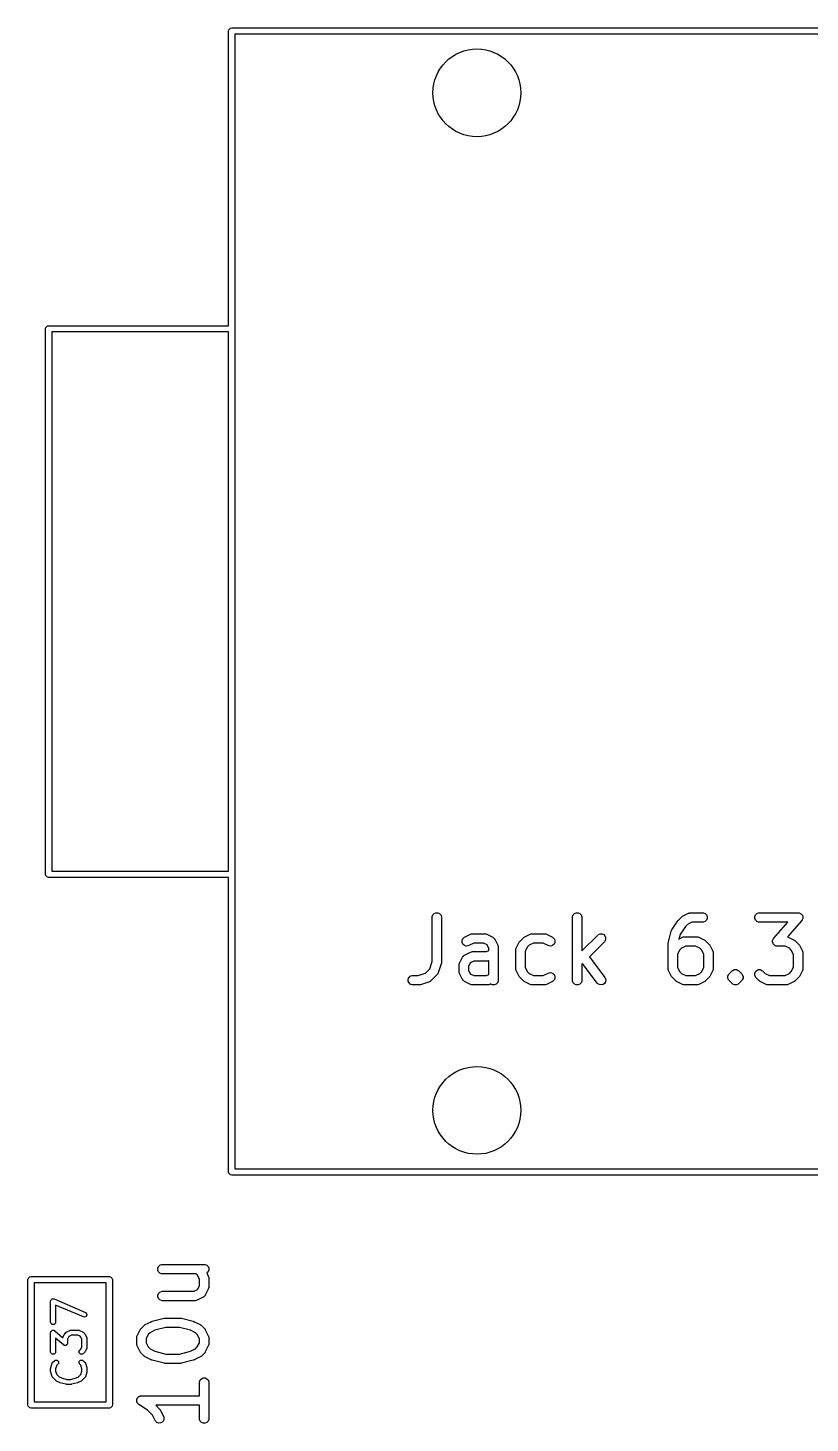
# Model space of a CAD drawing. Extents: x 0.58 to 7.69, y -5.21 to -0.56.
# Drawn here: x 6.632 to 7.123, y -2.166 to -1.29 of the extents above; entities that cross this region are included whole.
import ezdxf

# ---------------------------------------------------------------- set-up
doc = ezdxf.new("R2010")
doc.units = 0
doc.header["$MEASUREMENT"] = 0
doc.layers.add('BLACK', color=7, linetype='CONTINUOUS')

msp = doc.modelspace()

# ---------------------------------------------------------------- linework, layer by layer
at = {"layer": 'BLACK', "linetype": 'CONTINUOUS'}
for p, q in [((6.75807, -1.29193), (6.75822, -1.29118)), ((6.75807, -1.47697), (6.75807, -1.29193)), ((6.75822, -1.29118), (6.75929, -1.29011)), ((6.75929, -1.29011), (6.76004, -1.28996)), ((6.76004, -1.28996), (7.1532, -1.28996)), ((6.76201, -1.2939), (6.76201, -2.0065)), ((7.56949, -1.2939), (6.76201, -1.2939)), ((6.64311, -1.47894), (6.64326, -1.47818)), ((6.64311, -1.82146), (6.64311, -1.47894)), ((6.64326, -1.47818), (6.64433, -1.47712)), ((6.64433, -1.47712), (6.64508, -1.47697)), ((6.64508, -1.47697), (6.75807, -1.47697)), ((6.64705, -1.48091), (6.64705, -1.81949)), ((6.75807, -1.48091), (6.64705, -1.48091)), ((6.75807, -1.81949), (6.75807, -1.48091)), ((6.64326, -1.82221), (6.64311, -1.82146)), ((6.64433, -1.82328), (6.64326, -1.82221)), ((6.64705, -1.81949), (6.75807, -1.81949)), ((6.64508, -1.82343), (6.64433, -1.82328)), ((6.75807, -1.82343), (6.64508, -1.82343)), ((6.75807, -2.00846), (6.75807, -1.82343)), ((6.88587, -1.84861), (6.88593, -1.84804)), ((6.88587, -1.87626), (6.88587, -1.84861)), ((6.88593, -1.84804), (6.88637, -1.84697)), ((6.88637, -1.84697), (6.88719, -1.84616)), ((6.88719, -1.84616), (6.88825, -1.84572)), ((6.88825, -1.84572), (6.8894, -1.84572)), ((6.8894, -1.84572), (6.89047, -1.84616)), ((6.89047, -1.84616), (6.89128, -1.84697)), ((6.89128, -1.84697), (6.89172, -1.84804)), ((6.89172, -1.84804), (6.89178, -1.84861)), ((6.89178, -1.84861), (6.89178, -1.87674)), ((6.97399, -1.84861), (6.97404, -1.84804)), ((6.97399, -1.88799), (6.97399, -1.84861)), ((6.97404, -1.84804), (6.97449, -1.84697)), ((6.97449, -1.84697), (6.9753, -1.84616)), ((6.9753, -1.84616), (6.97636, -1.84572)), ((6.97636, -1.84572), (6.97752, -1.84572)), ((6.97752, -1.84572), (6.97858, -1.84616)), ((6.97858, -1.84616), (6.9794, -1.84697)), ((6.9794, -1.84697), (6.97984, -1.84804)), ((6.97984, -1.84804), (6.97989, -1.84861)), ((6.97989, -1.84861), (6.97989, -1.86961)), ((7.04047, -1.85028), (7.04234, -1.8484)), ((7.04234, -1.8484), (7.04257, -1.84822)), ((7.04257, -1.84822), (7.04262, -1.84816)), ((7.04262, -1.84816), (7.04271, -1.8481)), ((7.04271, -1.8481), (7.04279, -1.84803)), ((7.04279, -1.84803), (7.04286, -1.848)), ((7.04286, -1.848), (7.04311, -1.84785)), ((7.04311, -1.84785), (7.04686, -1.84597)), ((7.04686, -1.84597), (7.0474, -1.84577)), ((7.0474, -1.84577), (7.04751, -1.84576)), ((7.04751, -1.84576), (7.04761, -1.84572)), ((7.04761, -1.84572), (7.04818, -1.84566)), ((7.04818, -1.84566), (7.05568, -1.84566)), ((7.05568, -1.84566), (7.05626, -1.84572)), ((7.05626, -1.84572), (7.05732, -1.84616)), ((7.05732, -1.84616), (7.05814, -1.84697)), ((7.05814, -1.84697), (7.05858, -1.84804)), ((7.05858, -1.84804), (7.05858, -1.84919)), ((7.08841, -1.84804), (7.08885, -1.84697)), ((7.08841, -1.84919), (7.08841, -1.84804)), ((7.08885, -1.84697), (7.08966, -1.84616)), ((7.08966, -1.84616), (7.09073, -1.84572)), ((7.09073, -1.84572), (7.0913, -1.84566)), ((7.0913, -1.84566), (7.11567, -1.84566)), ((7.11567, -1.84566), (7.11598, -1.84569)), ((7.11598, -1.84569), (7.11606, -1.84569)), ((7.11606, -1.84569), (7.11611, -1.84571)), ((7.11611, -1.84571), (7.11625, -1.84572)), ((7.11625, -1.84572), (7.11669, -1.8459)), ((7.11669, -1.8459), (7.11715, -1.84606)), ((7.11715, -1.84606), (7.11722, -1.84612)), ((7.11722, -1.84612), (7.11731, -1.84616)), ((7.11731, -1.84616), (7.11765, -1.8465)), ((7.11765, -1.8465), (7.11801, -1.84681)), ((7.11801, -1.84681), (7.11806, -1.8469)), ((7.11806, -1.8469), (7.11813, -1.84697)), ((7.11813, -1.84697), (7.11831, -1.84742)), ((7.11831, -1.84742), (7.11852, -1.84785)), ((7.11852, -1.84785), (7.11853, -1.84795)), ((7.11853, -1.84795), (7.11857, -1.84804)), ((7.11857, -1.84804), (7.11857, -1.84852)), ((7.11857, -1.84852), (7.1186, -1.849)), ((7.03407, -1.86477), (7.03594, -1.85727)), ((7.03594, -1.85727), (7.03606, -1.85693)), ((7.03606, -1.85693), (7.03608, -1.85686)), ((7.03608, -1.85686), (7.03611, -1.8568)), ((7.03611, -1.8568), (7.03614, -1.85673)), ((7.03614, -1.85673), (7.03618, -1.85667)), ((7.03618, -1.85667), (7.03635, -1.85635)), ((7.03635, -1.85635), (7.0401, -1.85073)), ((7.0401, -1.85072), (7.04028, -1.85051)), ((7.0401, -1.85073), (7.0401, -1.85072)), ((7.0401, -1.85072), (7.0401, -1.85072)), ((7.04028, -1.85051), (7.04047, -1.85028)), ((7.04047, -1.85028), (7.04047, -1.85028)), ((7.04047, -1.85028), (7.04047, -1.85028)), ((7.04485, -1.85425), (7.04155, -1.8592)), ((7.04618, -1.85292), (7.04485, -1.85425)), ((7.04888, -1.85157), (7.04618, -1.85292)), ((7.05568, -1.85157), (7.04888, -1.85157)), ((7.05626, -1.85151), (7.05568, -1.85157)), ((7.05732, -1.85107), (7.05626, -1.85151)), ((7.05814, -1.85026), (7.05732, -1.85107)), ((7.05858, -1.84919), (7.05814, -1.85026)), ((7.08885, -1.85026), (7.08841, -1.84919)), ((7.08966, -1.85107), (7.08885, -1.85026)), ((7.09073, -1.85151), (7.08966, -1.85107)), ((7.0913, -1.85157), (7.09073, -1.85151)), ((7.10917, -1.85157), (7.0913, -1.85157)), ((7.10033, -1.86167), (7.10917, -1.85157)), ((7.1179, -1.85056), (7.10896, -1.86077)), ((7.11807, -1.85031), (7.1179, -1.85056)), ((7.11813, -1.85026), (7.11807, -1.85031)), ((7.11815, -1.8502), (7.11813, -1.85026)), ((7.11823, -1.85009), (7.11815, -1.8502)), ((7.11839, -1.84963), (7.11823, -1.85009)), ((7.11857, -1.84919), (7.11839, -1.84963)), ((7.1186, -1.849), (7.11857, -1.84909)), ((7.11857, -1.84909), (7.11857, -1.84919)), ((6.90464, -1.86324), (6.90501, -1.86215)), ((6.90473, -1.86439), (6.90464, -1.86324)), ((6.90524, -1.86542), (6.90473, -1.86439)), ((6.90501, -1.86215), (6.90576, -1.86128)), ((6.90611, -1.86618), (6.90524, -1.86542)), ((6.90576, -1.86128), (6.90625, -1.86097)), ((6.90625, -1.86097), (6.91, -1.8591)), ((6.91202, -1.86469), (6.90889, -1.86625)), ((6.91, -1.8591), (6.91054, -1.85889)), ((6.91054, -1.85889), (6.91065, -1.85888)), ((6.91065, -1.85888), (6.91075, -1.85884)), ((6.91075, -1.85884), (6.91132, -1.85879)), ((6.91132, -1.85879), (6.91882, -1.85879)), ((6.91813, -1.86469), (6.91202, -1.86469)), ((6.92037, -1.86581), (6.91813, -1.86469)), ((6.91882, -1.85879), (6.9194, -1.85884)), ((6.9194, -1.85884), (6.9195, -1.85888)), ((6.9195, -1.85888), (6.9196, -1.85889)), ((6.9196, -1.85889), (6.92014, -1.8591)), ((6.92014, -1.8591), (6.92389, -1.86097)), ((6.92149, -1.86806), (6.92037, -1.86581)), ((6.92389, -1.86097), (6.92399, -1.86103)), ((6.92399, -1.86103), (6.92403, -1.86105)), ((6.92403, -1.86105), (6.92409, -1.8611)), ((6.92409, -1.8611), (6.92438, -1.86128)), ((6.92438, -1.86128), (6.92463, -1.86156)), ((6.92463, -1.86156), (6.9249, -1.8618)), ((6.9249, -1.8618), (6.92509, -1.86209)), ((6.92509, -1.86209), (6.92514, -1.86215)), ((6.92514, -1.86215), (6.92515, -1.8622)), ((6.92515, -1.8622), (6.92521, -1.86229)), ((6.92521, -1.86229), (6.92709, -1.86604)), ((6.92709, -1.86604), (6.92729, -1.86658)), ((6.93868, -1.86792), (6.94055, -1.86417)), ((6.94055, -1.86417), (6.94071, -1.86392)), ((6.94071, -1.86392), (6.94074, -1.86385)), ((6.94074, -1.86385), (6.94081, -1.86377)), ((6.94081, -1.86377), (6.94086, -1.86368)), ((6.94086, -1.86368), (6.94092, -1.86363)), ((6.94092, -1.86363), (6.94111, -1.8634)), ((6.94111, -1.8634), (6.94298, -1.86153)), ((6.94298, -1.86153), (6.94321, -1.86134)), ((6.94321, -1.86134), (6.94326, -1.86128)), ((6.94326, -1.86128), (6.94335, -1.86122)), ((6.94335, -1.86122), (6.94343, -1.86116)), ((6.94343, -1.86116), (6.9435, -1.86113)), ((6.9435, -1.86113), (6.94375, -1.86097)), ((6.94375, -1.86097), (6.9475, -1.8591)), ((6.94682, -1.86604), (6.94562, -1.86724)), ((6.94952, -1.86469), (6.94682, -1.86604)), ((6.9475, -1.8591), (6.94804, -1.85889)), ((6.94804, -1.85889), (6.94814, -1.85888)), ((6.94814, -1.85888), (6.94824, -1.85884)), ((6.94824, -1.85884), (6.94882, -1.85879)), ((6.94882, -1.85879), (6.95632, -1.85879)), ((6.95562, -1.86469), (6.94952, -1.86469)), ((6.95875, -1.86625), (6.95562, -1.86469)), ((6.95632, -1.85879), (6.95689, -1.85884)), ((6.95689, -1.85884), (6.95699, -1.85888)), ((6.95699, -1.85888), (6.9571, -1.85889)), ((6.9571, -1.85889), (6.95764, -1.8591)), ((6.95764, -1.8591), (6.96139, -1.86097)), ((6.96139, -1.86097), (6.96188, -1.86128)), ((6.9624, -1.86542), (6.96153, -1.86618)), ((6.96188, -1.86128), (6.96263, -1.86215)), ((6.96292, -1.86439), (6.9624, -1.86542)), ((6.96263, -1.86215), (6.963, -1.86324)), ((6.963, -1.86324), (6.96292, -1.86439)), ((6.97989, -1.86961), (6.98985, -1.85965)), ((6.99403, -1.86383), (6.98459, -1.87326)), ((6.98985, -1.85965), (6.9903, -1.85928)), ((6.9903, -1.85928), (6.99136, -1.85884)), ((6.99136, -1.85884), (6.99251, -1.85884)), ((6.99251, -1.85884), (6.99358, -1.85928)), ((6.99358, -1.85928), (6.99439, -1.8601)), ((6.99439, -1.86338), (6.99403, -1.86383)), ((6.99439, -1.8601), (6.99483, -1.86116)), ((6.99483, -1.86231), (6.99439, -1.86338)), ((6.99483, -1.86116), (6.99483, -1.86231)), ((7.03398, -1.86534), (7.03402, -1.86513)), ((7.03399, -1.86539), (7.03398, -1.86534)), ((7.03398, -1.86549), (7.03399, -1.86539)), ((7.03398, -1.88049), (7.03398, -1.86549)), ((7.03402, -1.86513), (7.03404, -1.86491)), ((7.03404, -1.86491), (7.03405, -1.86487)), ((7.03405, -1.86487), (7.03407, -1.86477)), ((7.04155, -1.8592), (7.04082, -1.86212)), ((7.04082, -1.86212), (7.04311, -1.86097)), ((7.04311, -1.86097), (7.04365, -1.86077)), ((7.04365, -1.86077), (7.04376, -1.86076)), ((7.04376, -1.86076), (7.04386, -1.86072)), ((7.04386, -1.86072), (7.04443, -1.86066)), ((7.04443, -1.86066), (7.05193, -1.86066)), ((7.05193, -1.86066), (7.05251, -1.86072)), ((7.05251, -1.86072), (7.05261, -1.86076)), ((7.05261, -1.86076), (7.05271, -1.86077)), ((7.05271, -1.86077), (7.05325, -1.86097)), ((7.05325, -1.86097), (7.057, -1.86285)), ((7.057, -1.86285), (7.05725, -1.863)), ((7.05725, -1.863), (7.05732, -1.86303)), ((7.05732, -1.86303), (7.0574, -1.8631)), ((7.0574, -1.8631), (7.05749, -1.86316)), ((7.05749, -1.86316), (7.05754, -1.86321)), ((7.05754, -1.86321), (7.05777, -1.8634)), ((7.05777, -1.8634), (7.05964, -1.86527)), ((7.05964, -1.86527), (7.05983, -1.8655)), ((7.05983, -1.8655), (7.05989, -1.86555)), ((7.05989, -1.86555), (7.05994, -1.86564)), ((7.05994, -1.86564), (7.06001, -1.86572)), ((7.06001, -1.86572), (7.06004, -1.86579)), ((7.06004, -1.86579), (7.0602, -1.86604)), ((7.0602, -1.86604), (7.06207, -1.86979)), ((7.09962, -1.86323), (7.09965, -1.86314)), ((7.09965, -1.86371), (7.09962, -1.86323)), ((7.09965, -1.86304), (7.09984, -1.86259)), ((7.09965, -1.86314), (7.09965, -1.86304)), ((7.09965, -1.86419), (7.09965, -1.86371)), ((7.09969, -1.86428), (7.09965, -1.86419)), ((7.0997, -1.86438), (7.09969, -1.86428)), ((7.09991, -1.86481), (7.0997, -1.86438)), ((7.09984, -1.86259), (7.09999, -1.86214)), ((7.10009, -1.86525), (7.09991, -1.86481)), ((7.09999, -1.86214), (7.10007, -1.86202)), ((7.10007, -1.86202), (7.10009, -1.86197)), ((7.10009, -1.86197), (7.10015, -1.86192)), ((7.10016, -1.86532), (7.10009, -1.86525)), ((7.10015, -1.86192), (7.10033, -1.86167)), ((7.10021, -1.86541), (7.10016, -1.86532)), ((7.10057, -1.86573), (7.10021, -1.86541)), ((7.10091, -1.86607), (7.10057, -1.86573)), ((7.101, -1.86611), (7.10091, -1.86607)), ((7.10108, -1.86617), (7.101, -1.86611)), ((7.10896, -1.86077), (7.10949, -1.86097)), ((7.10949, -1.86097), (7.11324, -1.86285)), ((7.11324, -1.86285), (7.11349, -1.863)), ((7.11349, -1.863), (7.11356, -1.86303)), ((7.11356, -1.86303), (7.11364, -1.8631)), ((7.11364, -1.8631), (7.11373, -1.86316)), ((7.11373, -1.86316), (7.11379, -1.86321)), ((7.11379, -1.86321), (7.11401, -1.8634)), ((7.11401, -1.8634), (7.11589, -1.86527)), ((7.11589, -1.86527), (7.11607, -1.8655)), ((7.11607, -1.8655), (7.11613, -1.86555)), ((7.11613, -1.86555), (7.11619, -1.86564)), ((7.11619, -1.86564), (7.11625, -1.86572)), ((7.11625, -1.86572), (7.11628, -1.86579)), ((7.11628, -1.86579), (7.11644, -1.86604)), ((7.11644, -1.86604), (7.11831, -1.86979)), ((6.90306, -1.87729), (6.90493, -1.87354)), ((6.90493, -1.87354), (6.90499, -1.87344)), ((6.90499, -1.87344), (6.90501, -1.8734)), ((6.90501, -1.8734), (6.90506, -1.87334)), ((6.90506, -1.87334), (6.90524, -1.87305)), ((6.90524, -1.87305), (6.90552, -1.87281)), ((6.90552, -1.87281), (6.90576, -1.87253)), ((6.90576, -1.87253), (6.90606, -1.87235)), ((6.90606, -1.87235), (6.90611, -1.8723)), ((6.9072, -1.86654), (6.90611, -1.86618)), ((6.90611, -1.8723), (6.90616, -1.87228)), ((6.90616, -1.87228), (6.90625, -1.87222)), ((6.90625, -1.87222), (6.91, -1.87035)), ((6.90835, -1.86646), (6.9072, -1.86654)), ((6.90889, -1.86625), (6.90835, -1.86646)), ((6.91, -1.87035), (6.91054, -1.87014)), ((6.91054, -1.87014), (6.91065, -1.87013)), ((6.91065, -1.87013), (6.91075, -1.87009)), ((6.91075, -1.87009), (6.91132, -1.87003)), ((6.91132, -1.87003), (6.92, -1.87003)), ((6.92, -1.87003), (6.92149, -1.86929)), ((6.92149, -1.86929), (6.92149, -1.86806)), ((6.92729, -1.86658), (6.9273, -1.86669)), ((6.9273, -1.86669), (6.92734, -1.86679)), ((6.92734, -1.86679), (6.9274, -1.86736)), ((6.9274, -1.86736), (6.9274, -1.88799)), ((6.93837, -1.86924), (6.93842, -1.86866)), ((6.93837, -1.88049), (6.93837, -1.86924)), ((6.93842, -1.86866), (6.93846, -1.86856)), ((6.93846, -1.86856), (6.93847, -1.86846)), ((6.93847, -1.86846), (6.93868, -1.86792)), ((6.94562, -1.86724), (6.94427, -1.86993)), ((6.94427, -1.86993), (6.94427, -1.87979)), ((6.95929, -1.86646), (6.95875, -1.86625)), ((6.96044, -1.86654), (6.95929, -1.86646)), ((6.96153, -1.86618), (6.96044, -1.86654)), ((6.98459, -1.87326), (6.9943, -1.88621)), ((7.04123, -1.86911), (7.03989, -1.87181)), ((7.03989, -1.87181), (7.03989, -1.87979)), ((7.04243, -1.86791), (7.04123, -1.86911)), ((7.04513, -1.86657), (7.04243, -1.86791)), ((7.05123, -1.86657), (7.04513, -1.86657)), ((7.05393, -1.86791), (7.05123, -1.86657)), ((7.05513, -1.86911), (7.05393, -1.86791)), ((7.05648, -1.87181), (7.05513, -1.86911)), ((7.05648, -1.87979), (7.05648, -1.87181)), ((7.06207, -1.86979), (7.06228, -1.87033)), ((7.06228, -1.87033), (7.06229, -1.87044)), ((7.06229, -1.87044), (7.06233, -1.87054)), ((7.06233, -1.87054), (7.06238, -1.87111)), ((7.06238, -1.87111), (7.06238, -1.88049)), ((7.10153, -1.86633), (7.10108, -1.86617)), ((7.10197, -1.86651), (7.10153, -1.86633)), ((7.10211, -1.86652), (7.10197, -1.86651)), ((7.10217, -1.86654), (7.10211, -1.86652)), ((7.10224, -1.86654), (7.10217, -1.86654)), ((7.10255, -1.86657), (7.10224, -1.86654)), ((7.10748, -1.86657), (7.10255, -1.86657)), ((7.11017, -1.86791), (7.10748, -1.86657)), ((7.11137, -1.86911), (7.11017, -1.86791)), ((7.11272, -1.87181), (7.11137, -1.86911)), ((7.11272, -1.87979), (7.11272, -1.87181)), ((7.11831, -1.86979), (7.11852, -1.87033)), ((7.11852, -1.87033), (7.11853, -1.87044)), ((7.11853, -1.87044), (7.11857, -1.87054)), ((7.11857, -1.87054), (7.11863, -1.87111)), ((7.11863, -1.87111), (7.11863, -1.88049)), ((6.8771, -1.88503), (6.88161, -1.88353)), ((6.88161, -1.88353), (6.88437, -1.88077)), ((6.88437, -1.88077), (6.88587, -1.87626)), ((6.88975, -1.88329), (6.88952, -1.88382)), ((6.89163, -1.87767), (6.88975, -1.88329)), ((6.89169, -1.87738), (6.89163, -1.87767)), ((6.89172, -1.87731), (6.89169, -1.87738)), ((6.89173, -1.87721), (6.89172, -1.87731)), ((6.89176, -1.87711), (6.89173, -1.87721)), ((6.89178, -1.87674), (6.89175, -1.87703)), ((6.89175, -1.87703), (6.89176, -1.87711)), ((6.90275, -1.87861), (6.9028, -1.87804)), ((6.90275, -1.88236), (6.90275, -1.87861)), ((6.9028, -1.88294), (6.90275, -1.88236)), ((6.9028, -1.87804), (6.90284, -1.87794)), ((6.90284, -1.88303), (6.9028, -1.88294)), ((6.90284, -1.87794), (6.90285, -1.87783)), ((6.90285, -1.88314), (6.90284, -1.88303)), ((6.90285, -1.87783), (6.90306, -1.87729)), ((6.90306, -1.88368), (6.90285, -1.88314)), ((6.90977, -1.87706), (6.90865, -1.87931)), ((6.90865, -1.87931), (6.90865, -1.88166)), ((6.90865, -1.88166), (6.90977, -1.88391)), ((6.91202, -1.87594), (6.90977, -1.87706)), ((6.9207, -1.87594), (6.91202, -1.87594)), ((6.92127, -1.87588), (6.9207, -1.87594)), ((6.92137, -1.87584), (6.92127, -1.87588)), ((6.92148, -1.87583), (6.92137, -1.87584)), ((6.92149, -1.87583), (6.92148, -1.87583)), ((6.92149, -1.88429), (6.92149, -1.87583)), ((6.93842, -1.88106), (6.93837, -1.88049)), ((6.93846, -1.88116), (6.93842, -1.88106)), ((6.93847, -1.88127), (6.93846, -1.88116)), ((6.93868, -1.88181), (6.93847, -1.88127)), ((6.94055, -1.88556), (6.93868, -1.88181)), ((6.94427, -1.87979), (6.94562, -1.88249)), ((6.94562, -1.88249), (6.94682, -1.88368)), ((6.95562, -1.88503), (6.95875, -1.88347)), ((6.95875, -1.88347), (6.95929, -1.88326)), ((6.95929, -1.88326), (6.96044, -1.88318)), ((6.96044, -1.88318), (6.96153, -1.88355)), ((6.96153, -1.88355), (6.9624, -1.8843)), ((6.98037, -1.87748), (6.97989, -1.87796)), ((6.97989, -1.87796), (6.97989, -1.88799)), ((6.98958, -1.88976), (6.98037, -1.87748)), ((7.03404, -1.88106), (7.03398, -1.88049)), ((7.03408, -1.88116), (7.03404, -1.88106)), ((7.03409, -1.88127), (7.03408, -1.88116)), ((7.03429, -1.88181), (7.03409, -1.88127)), ((7.03617, -1.88556), (7.03429, -1.88181)), ((7.03989, -1.87979), (7.04123, -1.88249)), ((7.04123, -1.88249), (7.04243, -1.88368)), ((7.05393, -1.88368), (7.05513, -1.88249)), ((7.05513, -1.88249), (7.05648, -1.87979)), ((7.06207, -1.88181), (7.0602, -1.88556)), ((7.06228, -1.88127), (7.06207, -1.88181)), ((7.06229, -1.88116), (7.06228, -1.88127)), ((7.06233, -1.88106), (7.06229, -1.88116)), ((7.06238, -1.88049), (7.06233, -1.88106)), ((7.07234, -1.88402), (7.07422, -1.88215)), ((7.07422, -1.88215), (7.07466, -1.88178)), ((7.07466, -1.88178), (7.07529, -1.88152)), ((7.07466, -1.88178), (7.07466, -1.88178)), ((7.07529, -1.88152), (7.07573, -1.88134)), ((7.07573, -1.88134), (7.07688, -1.88134)), ((7.07688, -1.88134), (7.07688, -1.88134)), ((7.07688, -1.88134), (7.07732, -1.88152)), ((7.07732, -1.88152), (7.07794, -1.88178)), ((7.07794, -1.88178), (7.07794, -1.88178)), ((7.07794, -1.88178), (7.07839, -1.88215)), ((7.07839, -1.88215), (7.08027, -1.88402)), ((7.08841, -1.88366), (7.08885, -1.88259)), ((7.08841, -1.88481), (7.08841, -1.88366)), ((7.08885, -1.88259), (7.08966, -1.88178)), ((7.08966, -1.88178), (7.09073, -1.88134)), ((7.09073, -1.88134), (7.09188, -1.88134)), ((7.09188, -1.88134), (7.09294, -1.88178)), ((7.09294, -1.88178), (7.09339, -1.88215)), ((7.09339, -1.88215), (7.09492, -1.88368)), ((7.11017, -1.88368), (7.11137, -1.88249)), ((7.11137, -1.88249), (7.11272, -1.87979)), ((7.11831, -1.88181), (7.11644, -1.88556)), ((7.11852, -1.88127), (7.11831, -1.88181)), ((7.11853, -1.88116), (7.11852, -1.88127)), ((7.11857, -1.88106), (7.11853, -1.88116)), ((7.11863, -1.88049), (7.11857, -1.88106)), ((6.87093, -1.88741), (6.87137, -1.88634)), ((6.87093, -1.88856), (6.87093, -1.88741)), ((6.87137, -1.88963), (6.87093, -1.88856)), ((6.87137, -1.88634), (6.87219, -1.88553)), ((6.87219, -1.89044), (6.87137, -1.88963)), ((6.87219, -1.88553), (6.87325, -1.88509)), ((6.87325, -1.89088), (6.87219, -1.89044)), ((6.87325, -1.88509), (6.87383, -1.88503)), ((6.87383, -1.89094), (6.87325, -1.89088)), ((6.87383, -1.88503), (6.8771, -1.88503)), ((6.87758, -1.89094), (6.87383, -1.89094)), ((6.87787, -1.89091), (6.87758, -1.89094)), ((6.87795, -1.89091), (6.87787, -1.89091)), ((6.87805, -1.89089), (6.87795, -1.89091)), ((6.87815, -1.89088), (6.87805, -1.89089)), ((6.87823, -1.89085), (6.87815, -1.89088)), ((6.87851, -1.89079), (6.87823, -1.89085)), ((6.88414, -1.88891), (6.87851, -1.89079)), ((6.88466, -1.88868), (6.88414, -1.88891)), ((6.88474, -1.88861), (6.88466, -1.88868)), ((6.88484, -1.88857), (6.88474, -1.88861)), ((6.88529, -1.8882), (6.88484, -1.88857)), ((6.88904, -1.88445), (6.88529, -1.8882)), ((6.88941, -1.884), (6.88904, -1.88445)), ((6.88945, -1.8839), (6.88941, -1.884)), ((6.88952, -1.88382), (6.88945, -1.8839)), ((6.90493, -1.88743), (6.90306, -1.88368)), ((6.90499, -1.88753), (6.90493, -1.88743)), ((6.90501, -1.88757), (6.90499, -1.88753)), ((6.90506, -1.88763), (6.90501, -1.88757)), ((6.90524, -1.88792), (6.90506, -1.88763)), ((6.90552, -1.88816), (6.90524, -1.88792)), ((6.90576, -1.88844), (6.90552, -1.88816)), ((6.90606, -1.88863), (6.90576, -1.88844)), ((6.90611, -1.88868), (6.90606, -1.88863)), ((6.90616, -1.88869), (6.90611, -1.88868)), ((6.90625, -1.88875), (6.90616, -1.88869)), ((6.91, -1.89063), (6.90625, -1.88875)), ((6.90977, -1.88391), (6.91202, -1.88503)), ((6.91054, -1.89083), (6.91, -1.89063)), ((6.91065, -1.89084), (6.91054, -1.89083)), ((6.91075, -1.89088), (6.91065, -1.89084)), ((6.91132, -1.89094), (6.91075, -1.89088)), ((6.9207, -1.89094), (6.91132, -1.89094)), ((6.91202, -1.88503), (6.92, -1.88503)), ((6.92, -1.88503), (6.92149, -1.88429)), ((6.92127, -1.89088), (6.9207, -1.89094)), ((6.92137, -1.89084), (6.92127, -1.89088)), ((6.92148, -1.89083), (6.92137, -1.89084)), ((6.92202, -1.89063), (6.92148, -1.89083)), ((6.92267, -1.8903), (6.92202, -1.89063)), ((6.92281, -1.89044), (6.92267, -1.8903)), ((6.92387, -1.89088), (6.92281, -1.89044)), ((6.92502, -1.89088), (6.92387, -1.89088)), ((6.92609, -1.89044), (6.92502, -1.89088)), ((6.9269, -1.88963), (6.92609, -1.89044)), ((6.92734, -1.88856), (6.9269, -1.88963)), ((6.9274, -1.88799), (6.92734, -1.88856)), ((6.94071, -1.8858), (6.94055, -1.88556)), ((6.94074, -1.88588), (6.94071, -1.8858)), ((6.94081, -1.88596), (6.94074, -1.88588)), ((6.94086, -1.88605), (6.94081, -1.88596)), ((6.94092, -1.8861), (6.94086, -1.88605)), ((6.94111, -1.88632), (6.94092, -1.8861)), ((6.94298, -1.8882), (6.94111, -1.88632)), ((6.94321, -1.88838), (6.94298, -1.8882)), ((6.94326, -1.88844), (6.94321, -1.88838)), ((6.94335, -1.8885), (6.94326, -1.88844)), ((6.94343, -1.88857), (6.94335, -1.8885)), ((6.9435, -1.8886), (6.94343, -1.88857)), ((6.94375, -1.88875), (6.9435, -1.8886)), ((6.9475, -1.89063), (6.94375, -1.88875)), ((6.94682, -1.88368), (6.94952, -1.88503)), ((6.94804, -1.89083), (6.9475, -1.89063)), ((6.94814, -1.89084), (6.94804, -1.89083)), ((6.94824, -1.89088), (6.94814, -1.89084)), ((6.94882, -1.89094), (6.94824, -1.89088)), ((6.95632, -1.89094), (6.94882, -1.89094)), ((6.94952, -1.88503), (6.95562, -1.88503)), ((6.95689, -1.89088), (6.95632, -1.89094)), ((6.95699, -1.89084), (6.95689, -1.89088)), ((6.9571, -1.89083), (6.95699, -1.89084)), ((6.95764, -1.89063), (6.9571, -1.89083)), ((6.96139, -1.88875), (6.95764, -1.89063)), ((6.96188, -1.88844), (6.96139, -1.88875)), ((6.96263, -1.88757), (6.96188, -1.88844)), ((6.9624, -1.8843), (6.96292, -1.88533)), ((6.963, -1.88648), (6.96263, -1.88757)), ((6.96292, -1.88533), (6.963, -1.88648)), ((6.97404, -1.88856), (6.97399, -1.88799)), ((6.97449, -1.88963), (6.97404, -1.88856)), ((6.9753, -1.89044), (6.97449, -1.88963)), ((6.97636, -1.89088), (6.9753, -1.89044)), ((6.97752, -1.89088), (6.97636, -1.89088)), ((6.97858, -1.89044), (6.97752, -1.89088)), ((6.9794, -1.88963), (6.97858, -1.89044)), ((6.97984, -1.88856), (6.9794, -1.88963)), ((6.97989, -1.88799), (6.97984, -1.88856)), ((6.98997, -1.89018), (6.98958, -1.88976)), ((6.99096, -1.89077), (6.98997, -1.89018)), ((6.9921, -1.89093), (6.99096, -1.89077)), ((6.99322, -1.89065), (6.9921, -1.89093)), ((6.99414, -1.88996), (6.99322, -1.89065)), ((6.99472, -1.88896), (6.99414, -1.88996)), ((6.9943, -1.88621), (6.9946, -1.88671)), ((6.9946, -1.88671), (6.99489, -1.88782)), ((6.99489, -1.88782), (6.99472, -1.88896)), ((7.03632, -1.8858), (7.03617, -1.88556)), ((7.03635, -1.88588), (7.03632, -1.8858)), ((7.03642, -1.88596), (7.03635, -1.88588)), ((7.03648, -1.88605), (7.03642, -1.88596)), ((7.03653, -1.8861), (7.03648, -1.88605)), ((7.03672, -1.88632), (7.03653, -1.8861)), ((7.03859, -1.8882), (7.03672, -1.88632)), ((7.03882, -1.88838), (7.03859, -1.8882)), ((7.03887, -1.88844), (7.03882, -1.88838)), ((7.03896, -1.8885), (7.03887, -1.88844)), ((7.03904, -1.88857), (7.03896, -1.8885)), ((7.03911, -1.8886), (7.03904, -1.88857)), ((7.03936, -1.88875), (7.03911, -1.8886)), ((7.04311, -1.89063), (7.03936, -1.88875)), ((7.04243, -1.88368), (7.04513, -1.88503)), ((7.04365, -1.89083), (7.04311, -1.89063)), ((7.04376, -1.89084), (7.04365, -1.89083)), ((7.04386, -1.89088), (7.04376, -1.89084)), ((7.04443, -1.89094), (7.04386, -1.89088)), ((7.05193, -1.89094), (7.04443, -1.89094)), ((7.04513, -1.88503), (7.05123, -1.88503)), ((7.05123, -1.88503), (7.05393, -1.88368)), ((7.05251, -1.89088), (7.05193, -1.89094)), ((7.05261, -1.89084), (7.05251, -1.89088)), ((7.05271, -1.89083), (7.05261, -1.89084)), ((7.05325, -1.89063), (7.05271, -1.89083)), ((7.057, -1.88875), (7.05325, -1.89063)), ((7.05725, -1.8886), (7.057, -1.88875)), ((7.05732, -1.88857), (7.05725, -1.8886)), ((7.0574, -1.8885), (7.05732, -1.88857)), ((7.05749, -1.88844), (7.0574, -1.8885)), ((7.05754, -1.88838), (7.05749, -1.88844)), ((7.05777, -1.8882), (7.05754, -1.88838)), ((7.05964, -1.88632), (7.05777, -1.8882)), ((7.05983, -1.8861), (7.05964, -1.88632)), ((7.05989, -1.88605), (7.05983, -1.8861)), ((7.05994, -1.88596), (7.05989, -1.88605)), ((7.06001, -1.88588), (7.05994, -1.88596)), ((7.06004, -1.8858), (7.06001, -1.88588)), ((7.0602, -1.88556), (7.06004, -1.8858)), ((7.07153, -1.88553), (7.07197, -1.88447)), ((7.07153, -1.88669), (7.07153, -1.88553)), ((7.07173, -1.88716), (7.07153, -1.88669)), ((7.07197, -1.88775), (7.07173, -1.88716)), ((7.07197, -1.88447), (7.07234, -1.88402)), ((7.07234, -1.8882), (7.07197, -1.88775)), ((7.07422, -1.89007), (7.07234, -1.8882)), ((7.07466, -1.89044), (7.07422, -1.89007)), ((7.07573, -1.89088), (7.07466, -1.89044)), ((7.07688, -1.89088), (7.07573, -1.89088)), ((7.07573, -1.89088), (7.07573, -1.89088)), ((7.07794, -1.89044), (7.07688, -1.89088)), ((7.07688, -1.89088), (7.07688, -1.89088)), ((7.07839, -1.89007), (7.07794, -1.89044)), ((7.08027, -1.8882), (7.07839, -1.89007)), ((7.08027, -1.88402), (7.08063, -1.88447)), ((7.08063, -1.88775), (7.08027, -1.8882)), ((7.08063, -1.88447), (7.08103, -1.88542)), ((7.08107, -1.88669), (7.08063, -1.88775)), ((7.08103, -1.88542), (7.08107, -1.88553)), ((7.08107, -1.88553), (7.08107, -1.88669)), ((7.08885, -1.88588), (7.08841, -1.88481)), ((7.08921, -1.88632), (7.08885, -1.88588)), ((7.09109, -1.8882), (7.08921, -1.88632)), ((7.09131, -1.88838), (7.09109, -1.8882)), ((7.09137, -1.88844), (7.09131, -1.88838)), ((7.09145, -1.8885), (7.09137, -1.88844)), ((7.09154, -1.88857), (7.09145, -1.8885)), ((7.09161, -1.8886), (7.09154, -1.88857)), ((7.09186, -1.88875), (7.09161, -1.8886)), ((7.0956, -1.89063), (7.09186, -1.88875)), ((7.09492, -1.88368), (7.09762, -1.88503)), ((7.09615, -1.89083), (7.0956, -1.89063)), ((7.09625, -1.89084), (7.09615, -1.89083)), ((7.09635, -1.89088), (7.09625, -1.89084)), ((7.09693, -1.89094), (7.09635, -1.89088)), ((7.10817, -1.89094), (7.09693, -1.89094)), ((7.09762, -1.88503), (7.10748, -1.88503)), ((7.10748, -1.88503), (7.11017, -1.88368)), ((7.10875, -1.89088), (7.10817, -1.89094)), ((7.10885, -1.89084), (7.10875, -1.89088)), ((7.10895, -1.89083), (7.10885, -1.89084)), ((7.10949, -1.89063), (7.10895, -1.89083)), ((7.11324, -1.88875), (7.10949, -1.89063)), ((7.11349, -1.8886), (7.11324, -1.88875)), ((7.11356, -1.88857), (7.11349, -1.8886)), ((7.11364, -1.8885), (7.11356, -1.88857)), ((7.11373, -1.88844), (7.11364, -1.8885)), ((7.11379, -1.88838), (7.11373, -1.88844)), ((7.11401, -1.8882), (7.11379, -1.88838)), ((7.11589, -1.88632), (7.11401, -1.8882)), ((7.11607, -1.8861), (7.11589, -1.88632)), ((7.11613, -1.88605), (7.11607, -1.8861)), ((7.11619, -1.88596), (7.11613, -1.88605)), ((7.11625, -1.88588), (7.11619, -1.88596)), ((7.11628, -1.8858), (7.11625, -1.88588)), ((7.11644, -1.88556), (7.11628, -1.8858)), ((6.75822, -2.00922), (6.75807, -2.00846)), ((6.75929, -2.01028), (6.75822, -2.00922)), ((6.76004, -2.01043), (6.75929, -2.01028)), ((7.57146, -2.01043), (6.76004, -2.01043)), ((6.76201, -2.0065), (7.56949, -2.0065)), ((6.71401, -2.06778), (6.71482, -2.06697)), ((6.71482, -2.06697), (6.71589, -2.06653)), ((6.71589, -2.06653), (6.71646, -2.06647)), ((6.71646, -2.06647), (6.74271, -2.06647)), ((6.74271, -2.06647), (6.74329, -2.06653)), ((6.74329, -2.06653), (6.74435, -2.06697)), ((6.74435, -2.06697), (6.74516, -2.06778)), ((6.63209, -2.07598), (6.63224, -2.07523)), ((6.63209, -2.15472), (6.63209, -2.07598)), ((6.63224, -2.07523), (6.6333, -2.07417)), ((6.6333, -2.07417), (6.63406, -2.07402)), ((6.63406, -2.07402), (6.68327, -2.07402)), ((6.68327, -2.07402), (6.68402, -2.07417)), ((6.68402, -2.07417), (6.68509, -2.07523)), ((6.68509, -2.07523), (6.68524, -2.07598)), ((6.68524, -2.07598), (6.68524, -2.15472)), ((6.71357, -2.06885), (6.71401, -2.06778)), ((6.71357, -2.07), (6.71357, -2.06885)), ((6.71401, -2.07106), (6.71357, -2.07)), ((6.71482, -2.07188), (6.71401, -2.07106)), ((6.71589, -2.07232), (6.71482, -2.07188)), ((6.71646, -2.07238), (6.71589, -2.07232)), ((6.73774, -2.07238), (6.71646, -2.07238)), ((6.73841, -2.07305), (6.73774, -2.07238)), ((6.73976, -2.07574), (6.73841, -2.07305)), ((6.73976, -2.07997), (6.73976, -2.07574)), ((6.74516, -2.07106), (6.7444, -2.07183)), ((6.7444, -2.07183), (6.74535, -2.07373)), ((6.74516, -2.06778), (6.74561, -2.06885)), ((6.74561, -2.07), (6.74516, -2.07106)), ((6.74535, -2.07373), (6.74556, -2.07427)), ((6.74556, -2.07427), (6.74556, -2.07437)), ((6.74556, -2.07437), (6.74561, -2.07447)), ((6.74561, -2.06885), (6.74561, -2.07)), ((6.74561, -2.07447), (6.74566, -2.07505)), ((6.74566, -2.07505), (6.74566, -2.08067)), ((6.63602, -2.07795), (6.63602, -2.15276)), ((6.6813, -2.07795), (6.63602, -2.07795)), ((6.6813, -2.15276), (6.6813, -2.07795)), ((6.71357, -2.08572), (6.71401, -2.08465)), ((6.71401, -2.08465), (6.71482, -2.08384)), ((6.71482, -2.08384), (6.71589, -2.0834)), ((6.71589, -2.0834), (6.71646, -2.08334)), ((6.71646, -2.08334), (6.73639, -2.08334)), ((6.73639, -2.08334), (6.73863, -2.08222)), ((6.73863, -2.08222), (6.73976, -2.07997)), ((6.74535, -2.08199), (6.74348, -2.08574)), ((6.74556, -2.08145), (6.74535, -2.08199)), ((6.74561, -2.08125), (6.74556, -2.08135)), ((6.74556, -2.08135), (6.74556, -2.08145)), ((6.74566, -2.08067), (6.74561, -2.08125)), ((6.64634, -2.08956), (6.64635, -2.08954)), ((6.64634, -2.08958), (6.64635, -2.08956)), ((6.64635, -2.08956), (6.64634, -2.08956)), ((6.64634, -2.1027), (6.64634, -2.08958)), ((6.64635, -2.08954), (6.64646, -2.08897)), ((6.64646, -2.08897), (6.64669, -2.08875)), ((6.64669, -2.08875), (6.64682, -2.08845)), ((6.64682, -2.08845), (6.6471, -2.08834)), ((6.6471, -2.08834), (6.64732, -2.08812)), ((6.64732, -2.08812), (6.64764, -2.08812)), ((6.64764, -2.08812), (6.64794, -2.088)), ((6.64794, -2.088), (6.6485, -2.08812)), ((6.6485, -2.08812), (6.64852, -2.08812)), ((6.64852, -2.08812), (6.64853, -2.08813)), ((6.64853, -2.08813), (6.64854, -2.08813)), ((6.64854, -2.08813), (6.66822, -2.09657)), ((6.66698, -2.09946), (6.64949, -2.09196)), ((6.64949, -2.09196), (6.64949, -2.1027)), ((6.71357, -2.08687), (6.71357, -2.08572)), ((6.71401, -2.08794), (6.71357, -2.08687)), ((6.71482, -2.08875), (6.71401, -2.08794)), ((6.71589, -2.08919), (6.71482, -2.08875)), ((6.71646, -2.08925), (6.71589, -2.08919)), ((6.73709, -2.08925), (6.71646, -2.08925)), ((6.73766, -2.08919), (6.73709, -2.08925)), ((6.73776, -2.08915), (6.73766, -2.08919)), ((6.73786, -2.08914), (6.73776, -2.08915)), ((6.73841, -2.08894), (6.73786, -2.08914)), ((6.74216, -2.08706), (6.73841, -2.08894)), ((6.74225, -2.087), (6.74216, -2.08706)), ((6.7423, -2.08699), (6.74225, -2.087)), ((6.74235, -2.08694), (6.7423, -2.08699)), ((6.74264, -2.08675), (6.74235, -2.08694)), ((6.74289, -2.08647), (6.74264, -2.08675)), ((6.74317, -2.08623), (6.74289, -2.08647)), ((6.74335, -2.08594), (6.74317, -2.08623)), ((6.7434, -2.08588), (6.74335, -2.08594)), ((6.74341, -2.08584), (6.7434, -2.08588)), ((6.74348, -2.08574), (6.74341, -2.08584)), ((6.64646, -2.1033), (6.64634, -2.1027)), ((6.64949, -2.1027), (6.64937, -2.1033)), ((6.66759, -2.09959), (6.66698, -2.09946)), ((6.6687, -2.09914), (6.66759, -2.09959)), ((6.66822, -2.09657), (6.66873, -2.09691)), ((6.66918, -2.09803), (6.6687, -2.09914)), ((6.66873, -2.09691), (6.66918, -2.09803)), ((6.70577, -2.10428), (6.70952, -2.1024)), ((6.70952, -2.1024), (6.70956, -2.10239)), ((6.70956, -2.10239), (6.70958, -2.10237)), ((6.70958, -2.10237), (6.70982, -2.10229)), ((6.70982, -2.10229), (6.71006, -2.1022)), ((6.71006, -2.1022), (6.71008, -2.10219)), ((6.71008, -2.10219), (6.71012, -2.10218)), ((6.71012, -2.10218), (6.71762, -2.1003)), ((6.71762, -2.1003), (6.71772, -2.10029)), ((6.71772, -2.10029), (6.71776, -2.10027)), ((6.71776, -2.10027), (6.71798, -2.10025)), ((6.71798, -2.10025), (6.71819, -2.10022)), ((6.71819, -2.10022), (6.71824, -2.10023)), ((6.71824, -2.10023), (6.71834, -2.10022)), ((6.71834, -2.10022), (6.72771, -2.10022)), ((6.72771, -2.10022), (6.72781, -2.10023)), ((6.72781, -2.10023), (6.72785, -2.10022)), ((6.72785, -2.10022), (6.72807, -2.10025)), ((6.72807, -2.10025), (6.72829, -2.10027)), ((6.72829, -2.10027), (6.72833, -2.10029)), ((6.72833, -2.10029), (6.72843, -2.1003)), ((6.72843, -2.1003), (6.73593, -2.10218)), ((6.73593, -2.10218), (6.73597, -2.10219)), ((6.73597, -2.10219), (6.73599, -2.1022)), ((6.73599, -2.1022), (6.73623, -2.10229)), ((6.73623, -2.10229), (6.73647, -2.10237)), ((6.73647, -2.10237), (6.73649, -2.10239)), ((6.73649, -2.10239), (6.73653, -2.1024)), ((6.73653, -2.1024), (6.74028, -2.10428)), ((6.64634, -2.10926), (6.64643, -2.10882)), ((6.64634, -2.12145), (6.64634, -2.10926)), ((6.64643, -2.10876), (6.64645, -2.10873)), ((6.64643, -2.10882), (6.64643, -2.10876)), ((6.64645, -2.10873), (6.64646, -2.10866)), ((6.64732, -2.10415), (6.64646, -2.1033)), ((6.64646, -2.10866), (6.64686, -2.10827)), ((6.64686, -2.10827), (6.64722, -2.10785)), ((6.64722, -2.10785), (6.64728, -2.10785)), ((6.64728, -2.10785), (6.64732, -2.10781)), ((6.64852, -2.10415), (6.64732, -2.10415)), ((6.64732, -2.10781), (6.64787, -2.10781)), ((6.64787, -2.10781), (6.64842, -2.10777)), ((6.64842, -2.10777), (6.64849, -2.10781)), ((6.64849, -2.10781), (6.64852, -2.10781)), ((6.64937, -2.1033), (6.64852, -2.10415)), ((6.64852, -2.10781), (6.64857, -2.10785)), ((6.64857, -2.10785), (6.64896, -2.10808)), ((6.64896, -2.10808), (6.65396, -2.11245)), ((6.65401, -2.11231), (6.65495, -2.11043)), ((6.65495, -2.11043), (6.6551, -2.11023)), ((6.6551, -2.11023), (6.65524, -2.11002)), ((6.65524, -2.11002), (6.65618, -2.10909)), ((6.65618, -2.10909), (6.65639, -2.10895)), ((6.65639, -2.10895), (6.65659, -2.10879)), ((6.65659, -2.10879), (6.65846, -2.10785)), ((6.65954, -2.11084), (6.65823, -2.11149)), ((6.65846, -2.10785), (6.65854, -2.10783)), ((6.65854, -2.10783), (6.65857, -2.10781)), ((6.65857, -2.10781), (6.65881, -2.10776)), ((6.65881, -2.10776), (6.65906, -2.10769)), ((6.65906, -2.10769), (6.65909, -2.1077)), ((6.65909, -2.1077), (6.65917, -2.10769)), ((6.65917, -2.10769), (6.66385, -2.10769)), ((6.66348, -2.11084), (6.65954, -2.11084)), ((6.6648, -2.11149), (6.66348, -2.11084)), ((6.66385, -2.10769), (6.66393, -2.1077)), ((6.66393, -2.1077), (6.66397, -2.10769)), ((6.66397, -2.10769), (6.66421, -2.10776)), ((6.66421, -2.10776), (6.66446, -2.10781)), ((6.66446, -2.10781), (6.66448, -2.10783)), ((6.66448, -2.10783), (6.66456, -2.10785)), ((6.66456, -2.10785), (6.66643, -2.10879)), ((6.66643, -2.10879), (6.66663, -2.10894)), ((6.66663, -2.10894), (6.66684, -2.10909)), ((6.66684, -2.10909), (6.66778, -2.11002)), ((6.66778, -2.11002), (6.66792, -2.11023)), ((6.66792, -2.11023), (6.66808, -2.11043)), ((6.66808, -2.11043), (6.66901, -2.11231)), ((6.70049, -2.11176), (6.7007, -2.11122)), ((6.7007, -2.11122), (6.70257, -2.10747)), ((6.70257, -2.10747), (6.70273, -2.10722)), ((6.70273, -2.10722), (6.70276, -2.10715)), ((6.70276, -2.10715), (6.70283, -2.10707)), ((6.70283, -2.10707), (6.70288, -2.10698)), ((6.70288, -2.10698), (6.70294, -2.10693)), ((6.70294, -2.10693), (6.70313, -2.1067)), ((6.70313, -2.1067), (6.705, -2.10483)), ((6.705, -2.10483), (6.70523, -2.10464)), ((6.70523, -2.10464), (6.70528, -2.10459)), ((6.70528, -2.10459), (6.70537, -2.10453)), ((6.70537, -2.10453), (6.70545, -2.10446)), ((6.70545, -2.10446), (6.70552, -2.10443)), ((6.70552, -2.10443), (6.70577, -2.10428)), ((6.70764, -2.11054), (6.70629, -2.11324)), ((6.70884, -2.10934), (6.70764, -2.11054)), ((6.71187, -2.10783), (6.70884, -2.10934)), ((6.7187, -2.10612), (6.71187, -2.10783)), ((6.72735, -2.10612), (6.7187, -2.10612)), ((6.73418, -2.10783), (6.72735, -2.10612)), ((6.73721, -2.10934), (6.73418, -2.10783)), ((6.73841, -2.11054), (6.73721, -2.10934)), ((6.73976, -2.11324), (6.73841, -2.11054)), ((6.74028, -2.10428), (6.74053, -2.10443)), ((6.74053, -2.10443), (6.7406, -2.10446)), ((6.7406, -2.10446), (6.74068, -2.10453)), ((6.74068, -2.10453), (6.74077, -2.10459)), ((6.74077, -2.10459), (6.74082, -2.10464)), ((6.74082, -2.10464), (6.74105, -2.10483)), ((6.74105, -2.10483), (6.74292, -2.1067)), ((6.74292, -2.1067), (6.74311, -2.10693)), ((6.74311, -2.10693), (6.74317, -2.10698)), ((6.74317, -2.10698), (6.74322, -2.10707)), ((6.74322, -2.10707), (6.74329, -2.10715)), ((6.74329, -2.10715), (6.74332, -2.10722)), ((6.74332, -2.10722), (6.74348, -2.10747)), ((6.74348, -2.10747), (6.74535, -2.11122)), ((6.74535, -2.11122), (6.74556, -2.11176)), ((6.65438, -2.11701), (6.64949, -2.11273)), ((6.64949, -2.11273), (6.64949, -2.12145)), ((6.65396, -2.11241), (6.65399, -2.11238)), ((6.65396, -2.11245), (6.65396, -2.11241)), ((6.65399, -2.11238), (6.65401, -2.11231)), ((6.65477, -2.11723), (6.65438, -2.11701)), ((6.65482, -2.11728), (6.65477, -2.11723)), ((6.65485, -2.11728), (6.65482, -2.11728)), ((6.65491, -2.11731), (6.65485, -2.11728)), ((6.65547, -2.11728), (6.65491, -2.11731)), ((6.65602, -2.11728), (6.65547, -2.11728)), ((6.65606, -2.11724), (6.65602, -2.11728)), ((6.65612, -2.11723), (6.65606, -2.11724)), ((6.65648, -2.11682), (6.65612, -2.11723)), ((6.65687, -2.11643), (6.65648, -2.11682)), ((6.65689, -2.11635), (6.65687, -2.11643)), ((6.65691, -2.11633), (6.65689, -2.11635)), ((6.65699, -2.11582), (6.65691, -2.11626)), ((6.65691, -2.11626), (6.65691, -2.11633)), ((6.65765, -2.11207), (6.65699, -2.11338)), ((6.65699, -2.11338), (6.65699, -2.11582)), ((6.65823, -2.11149), (6.65765, -2.11207)), ((6.66462, -2.12033), (6.66537, -2.11958)), ((6.66537, -2.11207), (6.6648, -2.11149)), ((6.66603, -2.11338), (6.66537, -2.11207)), ((6.66537, -2.11958), (6.66603, -2.11826)), ((6.66603, -2.11826), (6.66603, -2.11338)), ((6.66901, -2.11934), (6.66808, -2.12121)), ((6.66901, -2.11231), (6.66903, -2.11238)), ((6.66903, -2.11926), (6.66901, -2.11934)), ((6.66903, -2.11238), (6.66906, -2.11241)), ((6.66906, -2.11924), (6.66903, -2.11926)), ((6.66906, -2.11241), (6.66911, -2.11266)), ((6.66911, -2.11899), (6.66906, -2.11924)), ((6.66911, -2.11266), (6.66918, -2.1129)), ((6.66918, -2.11875), (6.66911, -2.11899)), ((6.66918, -2.1129), (6.66916, -2.11293)), ((6.66916, -2.11293), (6.66918, -2.11301)), ((6.66918, -2.11864), (6.66916, -2.11871)), ((6.66916, -2.11871), (6.66918, -2.11875)), ((6.66918, -2.11301), (6.66918, -2.11864)), ((6.70039, -2.11254), (6.70044, -2.11197)), ((6.70039, -2.11629), (6.70039, -2.11254)), ((6.70044, -2.11687), (6.70039, -2.11629)), ((6.70044, -2.11197), (6.70048, -2.11187)), ((6.70048, -2.11697), (6.70044, -2.11687)), ((6.70048, -2.11187), (6.70049, -2.11176)), ((6.70049, -2.11707), (6.70048, -2.11697)), ((6.7007, -2.11761), (6.70049, -2.11707)), ((6.70257, -2.12136), (6.7007, -2.11761)), ((6.70629, -2.11324), (6.70629, -2.11559)), ((6.70629, -2.11559), (6.70764, -2.11829)), ((6.70764, -2.11829), (6.70884, -2.11949)), ((6.70884, -2.11949), (6.71187, -2.121)), ((6.73418, -2.121), (6.73721, -2.11949)), ((6.73721, -2.11949), (6.73841, -2.11829)), ((6.73841, -2.11829), (6.73976, -2.11559)), ((6.73976, -2.11559), (6.73976, -2.11324)), ((6.74535, -2.11761), (6.74348, -2.12136)), ((6.74556, -2.11707), (6.74535, -2.11761)), ((6.74556, -2.11176), (6.74556, -2.11187)), ((6.74556, -2.11187), (6.74561, -2.11197)), ((6.74561, -2.11687), (6.74556, -2.11697)), ((6.74556, -2.11697), (6.74556, -2.11707)), ((6.74561, -2.11197), (6.74566, -2.11254)), ((6.74566, -2.11629), (6.74561, -2.11687)), ((6.74566, -2.11254), (6.74566, -2.11629)), ((6.64646, -2.12205), (6.64634, -2.12145)), ((6.64643, -2.13126), (6.64736, -2.12845)), ((6.64732, -2.1229), (6.64646, -2.12205)), ((6.64852, -2.1229), (6.64732, -2.1229)), ((6.64736, -2.12845), (6.6474, -2.12838)), ((6.6474, -2.12834), (6.64754, -2.12813)), ((6.6474, -2.12838), (6.6474, -2.12834)), ((6.64754, -2.12813), (6.64767, -2.12791)), ((6.64767, -2.12791), (6.6477, -2.1279)), ((6.6477, -2.1279), (6.64774, -2.12783)), ((6.64774, -2.12783), (6.64868, -2.1269)), ((6.64937, -2.12205), (6.64852, -2.1229)), ((6.64868, -2.1269), (6.64919, -2.12655)), ((6.64919, -2.12655), (6.6504, -2.12655)), ((6.64949, -2.12145), (6.64937, -2.12205)), ((6.6504, -2.12655), (6.65125, -2.12741)), ((6.65125, -2.12861), (6.65091, -2.12912)), ((6.65125, -2.12741), (6.65125, -2.12861)), ((6.66427, -2.12084), (6.66462, -2.12033)), ((6.66427, -2.12205), (6.66427, -2.12084)), ((6.66513, -2.1229), (6.66427, -2.12205)), ((6.66427, -2.12741), (6.66513, -2.12655)), ((6.66427, -2.12861), (6.66427, -2.12741)), ((6.66462, -2.12912), (6.66427, -2.12861)), ((6.66633, -2.1229), (6.66513, -2.1229)), ((6.66513, -2.12655), (6.66633, -2.12655)), ((6.66684, -2.12256), (6.66633, -2.1229)), ((6.66633, -2.12655), (6.66684, -2.1269)), ((6.66778, -2.12162), (6.66684, -2.12256)), ((6.66684, -2.1269), (6.66778, -2.12783)), ((6.66792, -2.12141), (6.66778, -2.12162)), ((6.66778, -2.12783), (6.66782, -2.1279)), ((6.66782, -2.1279), (6.66786, -2.12791)), ((6.66786, -2.12791), (6.66798, -2.12813)), ((6.66808, -2.12121), (6.66792, -2.12141)), ((6.66798, -2.12813), (6.66812, -2.12834)), ((6.66812, -2.12834), (6.66812, -2.12838)), ((6.66812, -2.12838), (6.66816, -2.12845)), ((6.66816, -2.12845), (6.6691, -2.13126)), ((6.70273, -2.12161), (6.70257, -2.12136)), ((6.70276, -2.12168), (6.70273, -2.12161)), ((6.70283, -2.12176), (6.70276, -2.12168)), ((6.70288, -2.12185), (6.70283, -2.12176)), ((6.70294, -2.1219), (6.70288, -2.12185)), ((6.70313, -2.12213), (6.70294, -2.1219)), ((6.705, -2.124), (6.70313, -2.12213)), ((6.70523, -2.12419), (6.705, -2.124)), ((6.70528, -2.12425), (6.70523, -2.12419)), ((6.70537, -2.1243), (6.70528, -2.12425)), ((6.70545, -2.12437), (6.70537, -2.1243)), ((6.70552, -2.1244), (6.70545, -2.12437)), ((6.70577, -2.12456), (6.70552, -2.1244)), ((6.70952, -2.12643), (6.70577, -2.12456)), ((6.70956, -2.12645), (6.70952, -2.12643)), ((6.70958, -2.12646), (6.70956, -2.12645)), ((6.70982, -2.12655), (6.70958, -2.12646)), ((6.71006, -2.12664), (6.70982, -2.12655)), ((6.71008, -2.12664), (6.71006, -2.12664)), ((6.71012, -2.12666), (6.71008, -2.12664)), ((6.71762, -2.12853), (6.71012, -2.12666)), ((6.71187, -2.121), (6.7187, -2.12271)), ((6.71772, -2.12854), (6.71762, -2.12853)), ((6.71776, -2.12856), (6.71772, -2.12854)), ((6.71798, -2.12858), (6.71776, -2.12856)), ((6.71819, -2.12861), (6.71798, -2.12858)), ((6.71824, -2.12861), (6.71819, -2.12861)), ((6.71834, -2.12862), (6.71824, -2.12861)), ((6.72771, -2.12862), (6.71834, -2.12862)), ((6.7187, -2.12271), (6.72735, -2.12271)), ((6.72735, -2.12271), (6.73418, -2.121)), ((6.72781, -2.12861), (6.72771, -2.12862)), ((6.72785, -2.12861), (6.72781, -2.12861)), ((6.72807, -2.12858), (6.72785, -2.12861)), ((6.72829, -2.12856), (6.72807, -2.12858)), ((6.72833, -2.12854), (6.72829, -2.12856)), ((6.72843, -2.12853), (6.72833, -2.12854)), ((6.73593, -2.12666), (6.72843, -2.12853)), ((6.73597, -2.12664), (6.73593, -2.12666)), ((6.73599, -2.12664), (6.73597, -2.12664)), ((6.73623, -2.12655), (6.73599, -2.12664)), ((6.73647, -2.12646), (6.73623, -2.12655)), ((6.73649, -2.12645), (6.73647, -2.12646)), ((6.73653, -2.12643), (6.73649, -2.12645)), ((6.74028, -2.12456), (6.73653, -2.12643)), ((6.74053, -2.1244), (6.74028, -2.12456)), ((6.7406, -2.12437), (6.74053, -2.1244)), ((6.74068, -2.1243), (6.7406, -2.12437)), ((6.74077, -2.12425), (6.74068, -2.1243)), ((6.74082, -2.12419), (6.74077, -2.12425)), ((6.74105, -2.124), (6.74082, -2.12419)), ((6.74292, -2.12213), (6.74105, -2.124)), ((6.74311, -2.1219), (6.74292, -2.12213)), ((6.74317, -2.12185), (6.74311, -2.1219)), ((6.74322, -2.12176), (6.74317, -2.12185)), ((6.74329, -2.12168), (6.74322, -2.12176)), ((6.74332, -2.12161), (6.74329, -2.12168)), ((6.74348, -2.12136), (6.74332, -2.12161)), ((6.64634, -2.13176), (6.64639, -2.13151)), ((6.64634, -2.13363), (6.64634, -2.13176)), ((6.64639, -2.13388), (6.64634, -2.13363)), ((6.64639, -2.13151), (6.64643, -2.13126)), ((6.64643, -2.13413), (6.64639, -2.13388)), ((6.64736, -2.13694), (6.64643, -2.13413)), ((6.6474, -2.13701), (6.64736, -2.13694)), ((6.6474, -2.13705), (6.6474, -2.13701)), ((6.64754, -2.13726), (6.6474, -2.13705)), ((6.64767, -2.13748), (6.64754, -2.13726)), ((6.6477, -2.13749), (6.64767, -2.13748)), ((6.64774, -2.13756), (6.6477, -2.13749)), ((6.64962, -2.13943), (6.64774, -2.13756)), ((6.65023, -2.1298), (6.64949, -2.13201)), ((6.64949, -2.13201), (6.64949, -2.13338)), ((6.64949, -2.13338), (6.65023, -2.13559)), ((6.65091, -2.12912), (6.65023, -2.1298)), ((6.65023, -2.13559), (6.65166, -2.13703)), ((6.65166, -2.13703), (6.65316, -2.13777)), ((6.66237, -2.13777), (6.66386, -2.13703)), ((6.66386, -2.13703), (6.66529, -2.13559)), ((6.66529, -2.1298), (6.66462, -2.12912)), ((6.66603, -2.13201), (6.66529, -2.1298)), ((6.66529, -2.13559), (6.66603, -2.13338)), ((6.66778, -2.13756), (6.66591, -2.13943)), ((6.66603, -2.13338), (6.66603, -2.13201)), ((6.66782, -2.13749), (6.66778, -2.13756)), ((6.66786, -2.13748), (6.66782, -2.13749)), ((6.66798, -2.13726), (6.66786, -2.13748)), ((6.66812, -2.13705), (6.66798, -2.13726)), ((6.66816, -2.13694), (6.66812, -2.13701)), ((6.66812, -2.13701), (6.66812, -2.13705)), ((6.6691, -2.13413), (6.66816, -2.13694)), ((6.6691, -2.13126), (6.66913, -2.13151)), ((6.66913, -2.13388), (6.6691, -2.13413)), ((6.66913, -2.13151), (6.66918, -2.13176)), ((6.66918, -2.13363), (6.66913, -2.13388)), ((6.66918, -2.13176), (6.66918, -2.13363)), ((6.64983, -2.13957), (6.64962, -2.13943)), ((6.65003, -2.13973), (6.64983, -2.13957)), ((6.6519, -2.14067), (6.65003, -2.13973)), ((6.65207, -2.14071), (6.6519, -2.14067)), ((6.65222, -2.14079), (6.65207, -2.14071)), ((6.65597, -2.14172), (6.65222, -2.14079)), ((6.65316, -2.13777), (6.65655, -2.13862)), ((6.65617, -2.14173), (6.65597, -2.14172)), ((6.65636, -2.14177), (6.65617, -2.14173)), ((6.65917, -2.14177), (6.65636, -2.14177)), ((6.65655, -2.13862), (6.65897, -2.13862)), ((6.65897, -2.13862), (6.66237, -2.13777)), ((6.65936, -2.14173), (6.65917, -2.14177)), ((6.65955, -2.14172), (6.65936, -2.14173)), ((6.6633, -2.14079), (6.65955, -2.14172)), ((6.66346, -2.14071), (6.6633, -2.14079)), ((6.66362, -2.14067), (6.66346, -2.14071)), ((6.6655, -2.13973), (6.66362, -2.14067)), ((6.6657, -2.13957), (6.6655, -2.13973)), ((6.66591, -2.13943), (6.6657, -2.13957)), ((6.73976, -2.14066), (6.73981, -2.14009)), ((6.73976, -2.14896), (6.73976, -2.14066)), ((6.73981, -2.14009), (6.74025, -2.13902)), ((6.74025, -2.13902), (6.74107, -2.13821)), ((6.74107, -2.13821), (6.74213, -2.13777)), ((6.74213, -2.13777), (6.74329, -2.13777)), ((6.74329, -2.13777), (6.74435, -2.13821)), ((6.74435, -2.13821), (6.74516, -2.13902)), ((6.74516, -2.13902), (6.74561, -2.14009)), ((6.74561, -2.14009), (6.74566, -2.14066)), ((6.74566, -2.14066), (6.74566, -2.16316)), ((6.63224, -2.15548), (6.63209, -2.15472)), ((6.63602, -2.15276), (6.6813, -2.15276)), ((6.68524, -2.15472), (6.68509, -2.15548)), ((6.70039, -2.15192), (6.70044, -2.15163)), ((6.70044, -2.1522), (6.70039, -2.15192)), ((6.70044, -2.15134), (6.70055, -2.15107)), ((6.70044, -2.15163), (6.70044, -2.15134)), ((6.70044, -2.15249), (6.70044, -2.1522)), ((6.70056, -2.15276), (6.70044, -2.15249)), ((6.70055, -2.15107), (6.70061, -2.15079)), ((6.70061, -2.15305), (6.70056, -2.15276)), ((6.70061, -2.15079), (6.70077, -2.15054)), ((6.70077, -2.15329), (6.70061, -2.15305)), ((6.70077, -2.15054), (6.70088, -2.15027)), ((6.70088, -2.15355), (6.70077, -2.15329)), ((6.70088, -2.15027), (6.70109, -2.15007)), ((6.70109, -2.15376), (6.70088, -2.15355)), ((6.70109, -2.15007), (6.70125, -2.14983)), ((6.70125, -2.154), (6.70109, -2.15376)), ((6.70125, -2.14983), (6.70149, -2.14966)), ((6.7017, -2.15437), (6.70125, -2.154)), ((6.70149, -2.14966), (6.7017, -2.14946)), ((6.7017, -2.14946), (6.70197, -2.14935)), ((6.70708, -2.15796), (6.7017, -2.15437)), ((6.7017, -2.15437), (6.7017, -2.15437)), ((6.7017, -2.15437), (6.7017, -2.15437)), ((6.7017, -2.15437), (6.7017, -2.15437)), ((6.70197, -2.14935), (6.70221, -2.14919)), ((6.70221, -2.14919), (6.70249, -2.14913)), ((6.70249, -2.14913), (6.70276, -2.14902)), ((6.70276, -2.14902), (6.70333, -2.14896)), ((6.70333, -2.14896), (6.70334, -2.14896)), ((6.70334, -2.14896), (6.70334, -2.14896)), ((6.70334, -2.14896), (6.70334, -2.14896)), ((6.70334, -2.14896), (6.73976, -2.14896)), ((6.73976, -2.15487), (6.71234, -2.15487)), ((6.71234, -2.15487), (6.7148, -2.15732)), ((6.73976, -2.16316), (6.73976, -2.15487)), ((6.6333, -2.15654), (6.63224, -2.15548)), ((6.63406, -2.15669), (6.6333, -2.15654)), ((6.68327, -2.15669), (6.63406, -2.15669)), ((6.68402, -2.15654), (6.68327, -2.15669)), ((6.68509, -2.15548), (6.68402, -2.15654)), ((6.71029, -2.16116), (6.70708, -2.15796)), ((6.71195, -2.16448), (6.71029, -2.16116)), ((6.7148, -2.15732), (6.71499, -2.15755)), ((6.71499, -2.15755), (6.71505, -2.1576)), ((6.71505, -2.1576), (6.7151, -2.15769)), ((6.7151, -2.15769), (6.71517, -2.15777)), ((6.71517, -2.15777), (6.7152, -2.15784)), ((6.7152, -2.15784), (6.71535, -2.15809)), ((6.71535, -2.15809), (6.71723, -2.16184)), ((6.71752, -2.16353), (6.71715, -2.16462)), ((6.71723, -2.16184), (6.71744, -2.16238)), ((6.71744, -2.16238), (6.71752, -2.16353)), ((6.73981, -2.16374), (6.73976, -2.16316)), ((6.74025, -2.1648), (6.73981, -2.16374)), ((6.74561, -2.16374), (6.74516, -2.1648)), ((6.74566, -2.16316), (6.74561, -2.16374)), ((6.71226, -2.16497), (6.71195, -2.16448)), ((6.71313, -2.16573), (6.71226, -2.16497)), ((6.71422, -2.16609), (6.71313, -2.16573)), ((6.71537, -2.16601), (6.71422, -2.16609)), ((6.7164, -2.16549), (6.71537, -2.16601)), ((6.71715, -2.16462), (6.7164, -2.16549)), ((6.74107, -2.16562), (6.74025, -2.1648)), ((6.74213, -2.16606), (6.74107, -2.16562)), ((6.74329, -2.16606), (6.74213, -2.16606)), ((6.74435, -2.16562), (6.74329, -2.16606)), ((6.74516, -2.1648), (6.74435, -2.16562))]:
    msp.add_line(p, q, dxfattribs=at)
at = {"layer": 'BLACK'}
for centre in [(6.91398, -1.33071), (6.91398, -1.96969)]:
    msp.add_circle(centre, 0.02756, dxfattribs=at)

doc.saveas('drawing.dxf')
